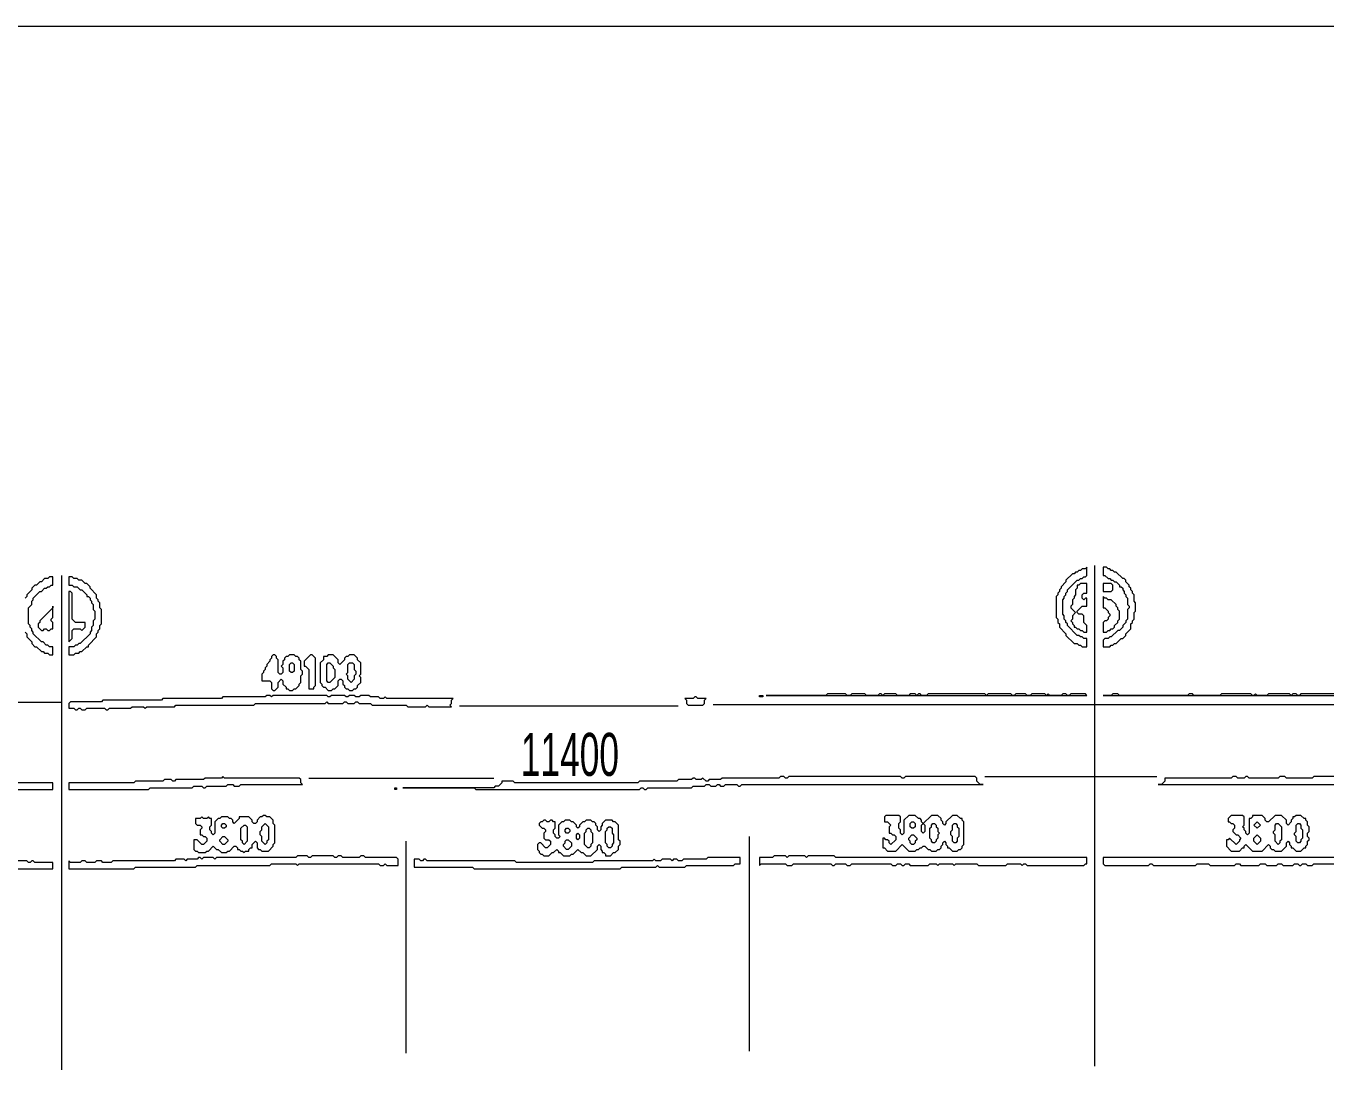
# Model space of a CAD drawing. Header units: millimetres. Extents: x 3 to 412, y 4 to 290.
# Drawn here: x 186.5 to 256.7, y 233.6 to 289.9 of the extents above; entities that cross this region are included whole.
import ezdxf

# ---------------------------------------------------------------- set-up
doc = ezdxf.new("R2010")
doc.units = ezdxf.units.MM
for name, color, linetype, lineweight in [('OCR_TEXT', 6, 'CONTINUOUS', 0), ('TRACE_STRAIGHT', 5, 'CONTINUOUS', 0), ('TRACE_TEXT_SYMBOL', 6, 'CONTINUOUS', 0)]:
    doc.layers.add(name, color=color, linetype=linetype, lineweight=lineweight)
doc.styles.add('wqy-unicode', font='wqy-unicode')

msp = doc.modelspace()

# ---------------------------------------------------------------- linework, layer by layer
at = {"layer": 'TRACE_STRAIGHT', "color": 5}
for p, q in [((124.19, 289.939), (374.654, 289.939)), ((244.217, 260.796), (244.217, 233.769)), ((188.404, 260.272), (188.404, 233.558)), ((142.572, 253.43), (188.404, 253.43)), ((209.9, 253.232), (221.729, 253.232)), ((223.616, 253.291), (298.409, 253.291)), ((201.771, 249.324), (211.755, 249.324)), ((238.29, 249.412), (247.573, 249.412)), ((207.012, 245.91), (207.012, 234.459)), ((225.563, 246.171), (225.563, 234.573))]:
    msp.add_line(p, q, dxfattribs=at)
at = {"layer": 'TRACE_TEXT_SYMBOL', "color": 6}
for points in [[(243.807, 260.709), (243.719, 260.621), (243.544, 260.621), (243.457, 260.534), (243.369, 260.534), (243.281, 260.446), (243.194, 260.446), (243.106, 260.358), (243.019, 260.358), (242.668, 260.008), (242.668, 259.921), (242.406, 259.658), (242.406, 259.57), (242.318, 259.483), (242.318, 259.395), (242.231, 259.308), (242.231, 259.22), (242.143, 259.132), (242.143, 257.994), (242.231, 257.906), (242.231, 257.731), (242.318, 257.644), (242.318, 257.468), (242.668, 257.118), (242.668, 257.031), (243.106, 256.593), (243.281, 256.593), (243.369, 256.505), (243.457, 256.505), (243.544, 256.418), (243.807, 256.418), (243.807, 256.855), (243.632, 256.855), (243.544, 256.943), (243.457, 256.943), (243.369, 257.031), (243.281, 257.031), (242.756, 257.556), (242.756, 257.644), (242.668, 257.731), (242.668, 257.819), (242.581, 257.906), (242.581, 258.082), (242.493, 258.169), (242.493, 258.957), (242.581, 259.045), (242.581, 259.132), (242.668, 259.22), (242.668, 259.308), (242.756, 259.395), (242.756, 259.483), (243.281, 260.008), (243.369, 260.008), (243.457, 260.096), (243.544, 260.096), (243.632, 260.183), (243.719, 260.183), (243.807, 260.271)], [(188.81, 260.183), (188.81, 259.745), (188.985, 259.745), (189.073, 259.658), (189.248, 259.658), (189.423, 259.483), (189.511, 259.483), (189.774, 259.22), (189.774, 259.132), (189.861, 259.132), (189.949, 259.045), (189.949, 258.957), (190.036, 258.87), (190.036, 258.782), (190.124, 258.695), (190.124, 258.432), (190.211, 258.344), (190.211, 257.906), (190.124, 257.819), (190.124, 257.556), (190.036, 257.468), (190.036, 257.293), (189.949, 257.206), (189.949, 257.118), (189.423, 256.593), (189.336, 256.593), (189.248, 256.505), (189.161, 256.505), (189.073, 256.418), (188.81, 256.418), (188.81, 255.98), (189.073, 255.98), (189.161, 256.067), (189.336, 256.067), (189.423, 256.155), (189.511, 256.155), (189.774, 256.418), (189.861, 256.418), (189.861, 256.505), (190.299, 256.943), (190.299, 257.118), (190.387, 257.206), (190.387, 257.293), (190.474, 257.381), (190.474, 257.556), (190.562, 257.644), (190.562, 258.432), (190.474, 258.519), (190.474, 258.782), (190.387, 258.87), (190.387, 258.957), (190.299, 259.045), (190.299, 259.22), (189.949, 259.57), (189.949, 259.658), (189.774, 259.833), (189.686, 259.833), (189.511, 260.008), (189.336, 260.008), (189.248, 260.096), (189.073, 260.096), (188.985, 260.183)], [(188.81, 259.395), (188.81, 256.68), (188.985, 256.855), (188.985, 257.293), (189.073, 257.381), (189.423, 257.381), (189.511, 257.293), (189.686, 257.468), (189.686, 257.731), (189.161, 257.731), (188.985, 257.906), (188.985, 259.308), (188.898, 259.395)], [(243.457, 259.833), (243.369, 259.745), (243.281, 259.745), (243.281, 259.57), (243.194, 259.483), (243.194, 259.22), (243.106, 259.132), (243.106, 259.045), (243.019, 258.957), (243.019, 258.695), (242.931, 258.607), (242.931, 258.519), (243.194, 258.257), (243.019, 258.082), (243.019, 257.906), (242.931, 257.819), (243.019, 257.731), (243.019, 257.644), (243.106, 257.556), (243.106, 257.468), (243.194, 257.468), (243.281, 257.381), (243.369, 257.381), (243.457, 257.293), (243.544, 257.293), (243.632, 257.206), (243.807, 257.206), (243.807, 257.556), (243.632, 257.731), (243.632, 258.082), (243.544, 258.169), (243.369, 258.169), (243.281, 258.257), (243.281, 258.344), (243.544, 258.607), (243.807, 258.607), (243.807, 259.045), (243.719, 259.045), (243.632, 258.957), (243.544, 259.045), (243.544, 259.22), (243.632, 259.308), (243.807, 259.308), (243.807, 259.833)], [(244.683, 259.833), (244.683, 259.395), (245.121, 259.395), (245.208, 259.483), (245.208, 259.745), (245.121, 259.833)], [(187.934, 258.607), (187.934, 258.519), (187.234, 257.819), (187.234, 257.731), (187.146, 257.644), (187.146, 257.468), (187.321, 257.293), (187.409, 257.293), (187.497, 257.381), (187.584, 257.381), (187.672, 257.293), (187.759, 257.293), (187.847, 257.381), (187.934, 257.381), (187.934, 257.731), (187.847, 257.819), (187.847, 257.906), (187.934, 257.994)], [(244.683, 259.132), (244.683, 258.519), (244.77, 258.519), (244.945, 258.344), (244.945, 258.257), (245.033, 258.169), (245.033, 258.082), (244.945, 257.994), (244.945, 257.906), (244.858, 257.819), (244.77, 257.819), (244.683, 257.731), (244.683, 257.206), (244.858, 257.206), (244.945, 257.293), (245.033, 257.293), (245.121, 257.381), (245.208, 257.381), (245.296, 257.468), (245.296, 257.556), (245.471, 257.731), (245.471, 257.819), (245.558, 257.906), (245.558, 258.344), (245.471, 258.432), (245.471, 258.519), (245.383, 258.607), (245.383, 258.695), (245.121, 258.957), (244.945, 258.957), (244.858, 259.045), (244.77, 259.045)], [(199.845, 255.98), (199.757, 255.892), (199.757, 255.805), (199.669, 255.717), (199.669, 255.629), (199.494, 255.454), (199.494, 255.367), (199.407, 255.279), (199.407, 255.192), (199.319, 255.104), (199.319, 255.016), (199.232, 254.929), (199.232, 254.579), (199.669, 254.579), (199.757, 254.491), (199.757, 254.141), (199.845, 254.053), (199.932, 254.053), (200.107, 254.228), (200.107, 254.491), (200.282, 254.666), (200.37, 254.579), (200.37, 254.403), (200.545, 254.228), (200.545, 254.141), (200.633, 254.141), (200.72, 254.053), (200.895, 254.053), (200.983, 254.141), (201.071, 254.141), (201.246, 254.316), (201.246, 254.403), (201.333, 254.491), (201.333, 254.841), (201.421, 254.929), (201.421, 255.104), (201.333, 255.192), (201.333, 255.629), (201.246, 255.717), (201.246, 255.805), (201.158, 255.892), (201.071, 255.892), (200.983, 255.98), (200.72, 255.98), (200.633, 255.892), (200.545, 255.892), (200.458, 255.805), (200.458, 255.717), (200.37, 255.629), (200.37, 255.454), (200.282, 255.367), (200.37, 255.279), (200.37, 255.016), (200.282, 254.929), (200.195, 254.929), (200.107, 255.016), (200.107, 255.717), (200.02, 255.805), (200.02, 255.892), (199.932, 255.98)], [(201.859, 255.98), (201.509, 255.629), (201.509, 255.367), (201.596, 255.367), (201.771, 255.192), (201.771, 254.141), (202.034, 254.141), (202.034, 254.228), (202.122, 254.316), (202.122, 255.805), (201.946, 255.98)], [(202.822, 255.98), (202.735, 255.892), (202.559, 255.892), (202.559, 255.717), (202.384, 255.542), (202.384, 254.491), (202.472, 254.403), (202.472, 254.316), (202.559, 254.228), (202.647, 254.228), (202.822, 254.053), (202.997, 254.053), (203.085, 254.141), (203.172, 254.141), (203.348, 254.316), (203.348, 254.579), (203.435, 254.666), (203.523, 254.666), (203.61, 254.579), (203.61, 254.403), (203.698, 254.316), (203.698, 254.228), (203.785, 254.141), (203.873, 254.141), (203.961, 254.053), (204.136, 254.053), (204.223, 254.141), (204.311, 254.141), (204.398, 254.228), (204.398, 254.316), (204.574, 254.491), (204.574, 254.754), (204.486, 254.841), (204.574, 254.929), (204.574, 255.542), (204.398, 255.717), (204.398, 255.805), (204.223, 255.98), (203.961, 255.98), (203.873, 255.892), (203.785, 255.892), (203.698, 255.805), (203.698, 255.717), (203.435, 255.454), (203.348, 255.542), (203.348, 255.717), (203.085, 255.98)], [(200.72, 255.454), (200.808, 255.542), (200.895, 255.542), (200.983, 255.454), (200.983, 255.104), (200.895, 255.016), (200.808, 255.016), (200.72, 255.104)], [(202.735, 255.454), (202.822, 255.542), (202.91, 255.542), (203.085, 255.367), (203.085, 255.279), (203.172, 255.192), (203.172, 254.754), (202.91, 254.491), (202.822, 254.491), (202.735, 254.579)], [(203.873, 255.454), (203.961, 255.542), (204.136, 255.542), (204.223, 255.454), (204.223, 255.192), (204.311, 255.104), (204.311, 254.929), (204.223, 254.841), (204.223, 254.666), (204.048, 254.491), (203.873, 254.666), (203.873, 254.841), (203.785, 254.929), (203.873, 255.016)], [(222.614, 253.703), (222.526, 253.615), (222.088, 253.615), (222.176, 253.528), (222.176, 253.353), (222.264, 253.265), (223.052, 253.265), (223.139, 253.353), (223.139, 253.528), (223.227, 253.615), (222.789, 253.615), (222.701, 253.703)], [(226.117, 253.79), (226.292, 253.79), (226.292, 253.703), (226.117, 253.703)], [(229.795, 253.878), (229.707, 253.79), (226.467, 253.79), (243.807, 253.79), (243.719, 253.878), (242.931, 253.878), (242.844, 253.79), (242.756, 253.79), (242.668, 253.878), (242.493, 253.878), (242.406, 253.79), (241.793, 253.79), (241.705, 253.878), (241.618, 253.79), (241.53, 253.878), (240.829, 253.878), (240.742, 253.79), (240.567, 253.79), (240.479, 253.878), (239.954, 253.878), (239.866, 253.79), (239.778, 253.79), (239.691, 253.878), (238.465, 253.878), (238.377, 253.79), (238.29, 253.878), (235.225, 253.878), (235.137, 253.79), (234.874, 253.79), (234.787, 253.878), (234.699, 253.878), (234.612, 253.79), (234.524, 253.878), (234.261, 253.878), (234.174, 253.79), (233.561, 253.79), (233.473, 253.878), (232.86, 253.878), (232.773, 253.79), (232.685, 253.878), (232.597, 253.878), (232.51, 253.79), (231.897, 253.79), (231.809, 253.878), (231.109, 253.878), (231.021, 253.79), (230.846, 253.79), (230.758, 253.878)], [(197.13, 249.412), (197.042, 249.324), (196.166, 249.324), (196.079, 249.237), (194.59, 249.237), (194.503, 249.149), (194.415, 249.149), (194.327, 249.237), (193.977, 249.237), (193.89, 249.149), (192.401, 249.149), (192.313, 249.061), (188.81, 249.061), (188.81, 248.711), (193.101, 248.711), (193.189, 248.799), (195.466, 248.799), (195.553, 248.886), (195.991, 248.886), (196.079, 248.799), (196.166, 248.799), (196.254, 248.886), (197.305, 248.886), (197.393, 248.974), (197.655, 248.974), (197.743, 248.886), (198.006, 248.886), (198.093, 248.974), (201.421, 248.974), (201.333, 249.061), (201.333, 249.237), (201.246, 249.324), (197.217, 249.324)], [(227.255, 249.412), (227.168, 249.324), (224.103, 249.324), (224.015, 249.237), (223.402, 249.237), (223.315, 249.149), (223.227, 249.149), (223.052, 249.324), (222.964, 249.237), (222.701, 249.237), (222.614, 249.324), (222.526, 249.324), (222.439, 249.237), (221.738, 249.237), (221.651, 249.149), (219.636, 249.149), (219.549, 249.061), (212.893, 249.061), (212.806, 249.149), (212.193, 249.149), (212.193, 249.061), (212.017, 248.886), (211.842, 248.886), (211.755, 248.799), (206.851, 248.799), (210.704, 248.799), (210.791, 248.711), (219.636, 248.711), (219.724, 248.799), (219.812, 248.799), (219.899, 248.711), (219.987, 248.711), (220.074, 248.799), (222.439, 248.799), (222.526, 248.886), (223.139, 248.886), (223.227, 248.974), (223.402, 248.974), (223.49, 248.886), (223.752, 248.886), (223.84, 248.974), (223.928, 248.974), (224.015, 248.886), (224.19, 248.886), (224.278, 248.974), (224.891, 248.974), (224.978, 248.886), (225.066, 248.886), (225.154, 248.974), (238.202, 248.974), (238.027, 248.974), (237.852, 249.149), (237.852, 249.324), (237.764, 249.412), (233.999, 249.412), (233.911, 249.324), (233.823, 249.324), (233.736, 249.412), (227.693, 249.412), (227.606, 249.324), (227.518, 249.324), (227.431, 249.412)], [(206.413, 248.799), (206.5, 248.799), (206.5, 248.711), (206.413, 248.711)], [(197.042, 246.784), (197.13, 246.872), (197.217, 246.872), (197.305, 246.784), (197.305, 246.697), (197.217, 246.609), (197.13, 246.609), (197.042, 246.697)], [(198.268, 246.784), (198.356, 246.784), (198.443, 246.697), (198.443, 245.909), (198.268, 245.734), (198.181, 245.821), (198.181, 245.909), (198.093, 245.996), (198.093, 246.609)], [(199.407, 246.872), (199.582, 246.697), (199.582, 245.996), (199.494, 245.909), (199.494, 245.821), (199.407, 245.734), (199.232, 245.909), (199.232, 246.171), (199.144, 246.259), (199.144, 246.434), (199.232, 246.522), (199.232, 246.697)], [(215.608, 246.522), (215.696, 246.609), (215.783, 246.609), (215.871, 246.522), (215.871, 246.434), (215.783, 246.347), (215.696, 246.347), (215.608, 246.434)], [(216.746, 246.522), (216.834, 246.609), (216.922, 246.609), (217.009, 246.522), (217.009, 246.434), (217.097, 246.347), (217.097, 245.821), (217.009, 245.734), (217.009, 245.646), (216.922, 245.558), (216.834, 245.558), (216.659, 245.734), (216.659, 246.347), (216.746, 246.434)], [(217.885, 246.609), (217.972, 246.697), (218.06, 246.697), (218.148, 246.609), (218.148, 246.347), (218.235, 246.259), (218.235, 245.821), (218.148, 245.734), (218.148, 245.646), (218.06, 245.558), (217.972, 245.558), (217.885, 245.646), (217.885, 245.734), (217.797, 245.821), (217.797, 246.434), (217.885, 246.522)], [(234.261, 246.872), (234.349, 246.96), (234.436, 246.96), (234.524, 246.872), (234.524, 246.697), (234.436, 246.609), (234.349, 246.609), (234.261, 246.697)], [(234.874, 246.784), (234.962, 246.872), (235.049, 246.784), (235.049, 246.434), (234.962, 246.347), (234.874, 246.434)], [(235.4, 246.784), (235.487, 246.872), (235.575, 246.872), (235.662, 246.784), (235.662, 246.697), (235.75, 246.609), (235.75, 246.434), (235.838, 246.347), (235.75, 246.259), (235.75, 246.084), (235.662, 245.996), (235.662, 245.909), (235.575, 245.821), (235.487, 245.821), (235.4, 245.909), (235.4, 245.996), (235.312, 246.084), (235.312, 246.609), (235.4, 246.697)], [(236.538, 246.784), (236.626, 246.872), (236.713, 246.872), (236.801, 246.784), (236.801, 246.697), (236.889, 246.609), (236.889, 246.171), (236.801, 246.084), (236.801, 245.909), (236.713, 245.821), (236.626, 245.821), (236.538, 245.909), (236.538, 246.171), (236.451, 246.259), (236.451, 246.434), (236.538, 246.522)], [(253.002, 246.96), (253.177, 246.784), (253.002, 246.609), (252.827, 246.784)], [(253.966, 246.784), (254.053, 246.872), (254.141, 246.872), (254.316, 246.697), (254.316, 245.996), (254.228, 245.909), (254.228, 245.821), (254.141, 245.734), (253.966, 245.909), (253.966, 246.259), (253.878, 246.347), (253.878, 246.434), (253.966, 246.522)], [(255.104, 246.784), (255.192, 246.872), (255.279, 246.872), (255.367, 246.784), (255.367, 246.609), (255.454, 246.522), (255.454, 246.084), (255.367, 245.996), (255.367, 245.909), (255.279, 245.821), (255.192, 245.821), (255.104, 245.909), (255.104, 246.171), (255.016, 246.259), (255.016, 246.347), (255.104, 246.434)], [(197.13, 246.171), (197.217, 246.171), (197.393, 245.996), (197.393, 245.909), (197.217, 245.734), (197.13, 245.734), (196.955, 245.909), (196.955, 245.996)], [(215.608, 245.909), (215.696, 245.996), (215.783, 245.996), (215.958, 245.821), (215.958, 245.646), (215.783, 245.471), (215.696, 245.471), (215.52, 245.646), (215.52, 245.734), (215.608, 245.821)], [(216.221, 246.259), (216.309, 246.347), (216.396, 246.259), (216.396, 246.084), (216.309, 245.996), (216.221, 246.084)], [(234.349, 246.259), (234.436, 246.259), (234.612, 246.084), (234.612, 245.996), (234.524, 245.909), (234.524, 245.821), (234.436, 245.734), (234.349, 245.734), (234.261, 245.821), (234.261, 245.909), (234.174, 245.996), (234.174, 246.084)], [(253.002, 246.259), (253.177, 246.084), (253.177, 245.909), (253.002, 245.734), (252.827, 245.909), (252.827, 246.084)], [(201.158, 245.121), (201.071, 245.033), (196.779, 245.033), (196.692, 244.945), (196.604, 245.033), (196.079, 245.033), (195.991, 244.945), (195.904, 245.033), (195.816, 245.033), (195.729, 244.945), (195.203, 244.945), (195.116, 244.858), (195.028, 244.945), (194.59, 244.945), (194.503, 244.858), (191.175, 244.858), (191.087, 244.77), (190.649, 244.77), (190.562, 244.858), (190.299, 244.858), (190.211, 244.77), (189.774, 244.77), (189.686, 244.858), (189.511, 244.858), (189.423, 244.77), (188.898, 244.77), (188.81, 244.858), (188.81, 244.42), (192.313, 244.42), (192.401, 244.507), (195.641, 244.507), (195.729, 244.595), (199.669, 244.595), (199.757, 244.683), (201.071, 244.683), (201.158, 244.595), (201.246, 244.683), (205.537, 244.683), (205.624, 244.595), (205.8, 244.595), (205.887, 244.683), (205.975, 244.595), (206.588, 244.595), (206.588, 244.945), (206.5, 245.033), (204.836, 245.033), (204.749, 245.121), (204.574, 245.121), (204.486, 245.033), (203.61, 245.033), (203.523, 245.121), (203.348, 245.121), (203.26, 245.033), (203.172, 245.033), (203.085, 245.121), (201.946, 245.121), (201.859, 245.033), (201.771, 245.033), (201.684, 245.121)], [(226.905, 245.121), (226.817, 245.033), (226.117, 245.033), (226.117, 244.595), (226.204, 244.683), (227.518, 244.683), (227.606, 244.595), (227.868, 244.595), (227.956, 244.683), (229.97, 244.683), (230.058, 244.595), (230.145, 244.595), (230.233, 244.683), (230.758, 244.683), (230.846, 244.595), (231.021, 244.595), (231.109, 244.683), (233.21, 244.683), (233.298, 244.595), (233.473, 244.595), (233.561, 244.683), (233.736, 244.683), (233.823, 244.595), (233.911, 244.595), (233.999, 244.683), (234.174, 244.683), (234.261, 244.595), (235.225, 244.595), (235.312, 244.683), (235.662, 244.683), (235.75, 244.595), (235.838, 244.683), (236.538, 244.683), (236.626, 244.595), (236.713, 244.683), (237.852, 244.683), (237.939, 244.595), (239.428, 244.595), (239.516, 244.683), (240.216, 244.683), (240.304, 244.595), (240.392, 244.683), (240.479, 244.683), (240.567, 244.595), (243.632, 244.595), (243.719, 244.683), (243.807, 244.683), (243.807, 245.033), (230.233, 245.033), (230.145, 245.121), (228.744, 245.121), (228.657, 245.033), (228.569, 245.121), (227.693, 245.121), (227.606, 245.033), (227.518, 245.121)], [(223.315, 245.033), (223.227, 244.945), (222.001, 244.945), (221.913, 244.858), (221.738, 244.858), (221.651, 244.945), (221.475, 244.945), (221.388, 244.858), (221.3, 244.945), (220.862, 244.945), (220.775, 244.858), (220.512, 244.858), (220.425, 244.945), (220.337, 244.858), (217.184, 244.858), (217.097, 244.77), (212.981, 244.77), (212.893, 244.858), (208.164, 244.858), (208.077, 244.945), (207.989, 244.945), (207.901, 244.858), (207.814, 244.858), (207.726, 244.945), (207.464, 244.945), (207.464, 244.507), (210.616, 244.507), (210.704, 244.42), (218.585, 244.42), (218.673, 244.507), (220.512, 244.507), (220.6, 244.595), (220.687, 244.507), (222.088, 244.507), (222.176, 244.595), (224.716, 244.595), (224.803, 244.683), (225.066, 244.683), (225.066, 245.033)]]:
    msp.add_lwpolyline(points, close=True, dxfattribs=at)
for points in [[(244.683, 260.709), (244.683, 260.271), (244.77, 260.271), (244.945, 260.096), (245.033, 260.096), (245.121, 260.008), (245.208, 260.008), (245.296, 259.921), (245.383, 259.921), (245.558, 259.745), (245.558, 259.658), (245.646, 259.658), (245.734, 259.57), (245.734, 259.483), (245.821, 259.395), (245.821, 259.308), (245.909, 259.22), (245.909, 259.132), (245.996, 259.045), (245.996, 258.695), (246.084, 258.607), (246.084, 258.519), (245.996, 258.432), (245.996, 257.906), (245.909, 257.819), (245.909, 257.731), (245.734, 257.556), (245.734, 257.468), (245.558, 257.293), (245.471, 257.293), (245.121, 256.943), (245.033, 256.943), (244.945, 256.855), (244.77, 256.855), (244.683, 256.768), (244.683, 256.418), (245.033, 256.418), (245.121, 256.505), (245.208, 256.505), (245.296, 256.593), (245.383, 256.593), (245.646, 256.855), (245.734, 256.855), (245.909, 257.031), (245.909, 257.118), (246.171, 257.381), (246.171, 257.644), (246.259, 257.731), (246.259, 257.819), (246.347, 257.906), (246.347, 258.257), (246.434, 258.344), (246.434, 258.782), (246.347, 258.87), (246.347, 259.22), (246.259, 259.308), (246.259, 259.395), (246.171, 259.483), (246.171, 259.57), (246.084, 259.658), (246.084, 259.745), (245.909, 259.921), (245.909, 260.008), (245.821, 260.096)], [(245.821, 260.096), (245.734, 260.096), (245.383, 260.446), (245.296, 260.446), (245.208, 260.534), (245.121, 260.534), (245.033, 260.621), (244.945, 260.621), (244.858, 260.709), (244.683, 260.709)], [(186.446, 257.206), (186.533, 257.118), (186.533, 256.943), (186.796, 256.68), (186.796, 256.593), (186.971, 256.418), (187.059, 256.418), (187.321, 256.155), (187.409, 256.155), (187.497, 256.067), (187.672, 256.067), (187.759, 255.98), (187.934, 255.98), (187.934, 256.418), (187.759, 256.418), (187.672, 256.505), (187.584, 256.505), (187.409, 256.68), (187.321, 256.68), (186.884, 257.118), (186.884, 257.206), (186.796, 257.293), (186.796, 257.381), (186.708, 257.468), (186.708, 257.556), (186.621, 257.644), (186.621, 258.519), (186.796, 258.695), (186.796, 258.87), (186.884, 258.957), (186.884, 259.045), (187.234, 259.395), (187.321, 259.395), (187.497, 259.57), (187.584, 259.57), (187.672, 259.658), (187.759, 259.658), (187.847, 259.745), (187.934, 259.745), (187.934, 260.183), (187.759, 260.183), (187.672, 260.096), (187.497, 260.096), (187.321, 259.921), (187.234, 259.921), (187.059, 259.745), (186.971, 259.745), (186.796, 259.57), (186.796, 259.483), (186.533, 259.22), (186.533, 259.132), (186.446, 259.045)], [(199.494, 253.79), (199.407, 253.703), (197.13, 253.703), (197.042, 253.615), (193.89, 253.615), (193.802, 253.528), (190.649, 253.528), (190.562, 253.44), (188.898, 253.44), (188.81, 253.353), (188.81, 253.09), (189.073, 253.09), (189.161, 253.002), (189.248, 253.002), (189.336, 253.09), (189.423, 253.09), (189.511, 253.002), (189.686, 253.002), (189.774, 253.09), (190.737, 253.09), (190.824, 253.002), (190.912, 253.002), (191, 253.09), (192.138, 253.09), (192.226, 253.177), (192.839, 253.177), (192.926, 253.09), (193.014, 253.177), (194.503, 253.177), (194.59, 253.265), (198.794, 253.265), (198.881, 253.353), (202.647, 253.353), (202.735, 253.44), (202.822, 253.353), (203.61, 253.353), (203.698, 253.44), (203.785, 253.44), (203.873, 253.353), (204.223, 253.353), (204.311, 253.44), (204.398, 253.44), (204.486, 253.353), (205.099, 253.353), (205.187, 253.265), (207.026, 253.265), (207.113, 253.177), (208.077, 253.177), (208.164, 253.265), (208.252, 253.177), (209.478, 253.177), (209.39, 253.265), (209.478, 253.353), (209.478, 253.528), (209.565, 253.615), (205.975, 253.615), (205.887, 253.703), (205.8, 253.615), (205.624, 253.615), (205.537, 253.703), (205.099, 253.703), (205.011, 253.79), (204.574, 253.79), (204.486, 253.703)], [(204.486, 253.703), (204.311, 253.703), (204.223, 253.79), (203.961, 253.79), (203.873, 253.703), (203.785, 253.703), (203.698, 253.79), (202.997, 253.79), (202.91, 253.703), (202.822, 253.703), (202.735, 253.79), (199.845, 253.79), (199.757, 253.703), (199.669, 253.79), (199.494, 253.79)], [(264.912, 253.878), (255.367, 253.878), (255.279, 253.79), (255.192, 253.79), (255.104, 253.878), (254.929, 253.878), (254.841, 253.79), (254.754, 253.878), (253.615, 253.878), (253.528, 253.79), (253.002, 253.79), (252.915, 253.878), (252.827, 253.79), (252.739, 253.79), (252.652, 253.878), (251.076, 253.878), (250.988, 253.79), (249.587, 253.79), (249.499, 253.878), (249.324, 253.878), (249.237, 253.79), (245.558, 253.79), (245.471, 253.878), (245.208, 253.878), (245.121, 253.79), (244.683, 253.79), (280.938, 253.79)], [(176.988, 248.799), (180.228, 248.799), (180.316, 248.711), (187.934, 248.711), (187.934, 249.061), (182.155, 249.061), (182.067, 249.149), (179.002, 249.149), (178.914, 249.237), (175.674, 249.237), (175.587, 249.324), (153.255, 249.324), (153.167, 249.237), (152.992, 249.237), (152.905, 249.324), (152.73, 249.324)], [(265.876, 249.412), (256.067, 249.412), (255.98, 249.324), (254.579, 249.324), (254.491, 249.412), (254.228, 249.412), (254.141, 249.324), (252.564, 249.324), (252.477, 249.412), (252.389, 249.412), (252.302, 249.324), (251.951, 249.324), (251.864, 249.412), (251.689, 249.412), (251.601, 249.324), (248.01, 249.324), (248.01, 249.149), (247.835, 248.974), (247.66, 248.974), (261.322, 248.974)], [(199.319, 247.31), (199.232, 247.222), (199.144, 247.222), (198.969, 247.047), (198.969, 246.96), (198.881, 246.872), (198.794, 246.872), (198.706, 246.96), (198.706, 247.047), (198.531, 247.222), (198.006, 247.222), (198.006, 247.135), (197.743, 246.872), (197.655, 246.96), (197.655, 247.047), (197.568, 247.135), (197.48, 247.135), (197.393, 247.222), (197.042, 247.222), (196.955, 247.135), (196.867, 247.135), (196.692, 246.96), (196.692, 246.347), (196.604, 246.259), (196.517, 246.347), (196.517, 246.434), (196.429, 246.522), (196.429, 246.697), (196.517, 246.784), (196.517, 247.135), (196.429, 247.135), (196.342, 247.222), (196.254, 247.135), (196.079, 247.135), (195.991, 247.222), (195.904, 247.135), (195.641, 247.135), (195.641, 246.872), (195.729, 246.784), (195.904, 246.784), (195.991, 246.697), (195.991, 246.609), (195.904, 246.522), (195.904, 246.259), (195.991, 246.259), (196.079, 246.171), (196.166, 246.171), (196.254, 246.084), (196.254, 245.909), (196.079, 245.734), (195.991, 245.734), (195.729, 245.996), (195.553, 245.996), (195.553, 245.471), (195.641, 245.383), (195.729, 245.383), (195.816, 245.296), (196.166, 245.296), (196.254, 245.383), (196.342, 245.383), (196.604, 245.646), (196.779, 245.471), (196.867, 245.471), (197.042, 245.296)], [(197.042, 245.296), (197.305, 245.296), (197.393, 245.383), (197.48, 245.383), (197.743, 245.646), (197.83, 245.646), (197.918, 245.558), (197.918, 245.471), (198.006, 245.471), (198.093, 245.383), (198.181, 245.383), (198.268, 245.296), (198.356, 245.383), (198.531, 245.383), (198.531, 245.471), (198.619, 245.558), (198.706, 245.558), (198.706, 245.734), (198.881, 245.909), (198.969, 245.821), (198.969, 245.558), (199.056, 245.471), (199.144, 245.471), (199.232, 245.383), (199.582, 245.383), (199.845, 245.646), (199.845, 245.734), (199.932, 245.821), (199.932, 246.784), (199.845, 246.872), (199.845, 247.047), (199.669, 247.222), (199.494, 247.222), (199.407, 247.31), (199.319, 247.31)], [(232.948, 247.31), (232.86, 247.222), (232.86, 246.96), (233.035, 246.96), (233.21, 246.784), (233.123, 246.697), (233.123, 246.347), (233.21, 246.347), (233.298, 246.259), (233.386, 246.259), (233.473, 246.171), (233.473, 245.996), (233.21, 245.734), (233.123, 245.821), (233.123, 245.909), (233.035, 245.996), (232.948, 245.996), (232.86, 246.084), (232.773, 246.084), (232.773, 245.558), (232.86, 245.558), (233.035, 245.383), (233.473, 245.383), (233.823, 245.734), (234.174, 245.383), (234.524, 245.383), (234.612, 245.471), (234.699, 245.471), (234.787, 245.558), (234.874, 245.558), (234.962, 245.646), (235.049, 245.646), (235.225, 245.471), (235.312, 245.471), (235.4, 245.383), (235.662, 245.383), (235.75, 245.471), (235.838, 245.471), (235.925, 245.558), (235.925, 245.646), (236.013, 245.734), (236.013, 245.821), (236.1, 245.909), (236.188, 245.821), (236.188, 245.734), (236.276, 245.646), (236.276, 245.558), (236.363, 245.558), (236.538, 245.383), (236.801, 245.383), (236.889, 245.471), (236.976, 245.471), (237.064, 245.558), (237.064, 245.646), (237.151, 245.734), (237.151, 246.96), (237.064, 247.047), (237.064, 247.135), (236.976, 247.135), (236.801, 247.31), (236.538, 247.31), (236.188, 246.96), (236.188, 246.872), (236.1, 246.784)], [(236.1, 246.784), (236.013, 246.872), (236.013, 246.96), (235.925, 247.047), (235.925, 247.135), (235.75, 247.31), (235.4, 247.31), (234.962, 246.872), (234.874, 246.96), (234.874, 247.047), (234.787, 247.135), (234.699, 247.135), (234.524, 247.31), (234.174, 247.31), (233.911, 247.047), (233.911, 246.347), (233.823, 246.259), (233.736, 246.347), (233.736, 246.522), (233.648, 246.609), (233.648, 246.872), (233.736, 246.96), (233.736, 247.222), (233.648, 247.31), (232.948, 247.31)], [(251.601, 247.31), (251.426, 247.135), (251.426, 246.96), (251.513, 246.96), (251.601, 246.872), (251.689, 246.872), (251.776, 246.784), (251.776, 246.609), (251.689, 246.522), (251.689, 246.434), (251.864, 246.259), (251.951, 246.259), (252.126, 246.084), (252.039, 245.996), (252.039, 245.909), (251.864, 245.734), (251.513, 246.084), (251.426, 245.996), (251.338, 245.996), (251.338, 245.646), (251.601, 245.383), (252.039, 245.383), (252.214, 245.558), (252.302, 245.558), (252.302, 245.646), (252.389, 245.734), (252.739, 245.383), (253.265, 245.383), (253.615, 245.734), (253.703, 245.646), (253.703, 245.558), (253.79, 245.471), (253.878, 245.471), (253.966, 245.383), (254.316, 245.383), (254.579, 245.646), (254.579, 245.821), (254.666, 245.909), (254.754, 245.821), (254.754, 245.734), (254.841, 245.646), (254.841, 245.558), (254.929, 245.558), (255.104, 245.383), (255.367, 245.383), (255.542, 245.558), (255.629, 245.558), (255.629, 245.646), (255.717, 245.734), (255.717, 245.909), (255.805, 245.996), (255.805, 246.084), (255.717, 246.171), (255.717, 246.347), (255.805, 246.434), (255.805, 246.697), (255.717, 246.784), (255.717, 246.96), (255.629, 247.047), (255.629, 247.135), (255.542, 247.135), (255.367, 247.31), (255.104, 247.31), (255.016, 247.222)], [(255.016, 247.222), (254.929, 247.222), (254.929, 247.135), (254.841, 247.047), (254.841, 246.96), (254.666, 246.784), (254.579, 246.872), (254.579, 247.047), (254.316, 247.31), (253.966, 247.31), (253.615, 246.96), (253.528, 246.96), (253.44, 247.047), (253.44, 247.135), (253.265, 247.31), (252.739, 247.31), (252.739, 247.222), (252.652, 247.135), (252.564, 247.135), (252.564, 246.347), (252.477, 246.259), (252.389, 246.347), (252.389, 246.434), (252.302, 246.522), (252.302, 246.609), (252.214, 246.697), (252.302, 246.784), (252.302, 247.222), (252.214, 247.31), (251.601, 247.31)], [(214.47, 247.047), (214.382, 246.96), (214.294, 246.96), (214.207, 246.872), (214.207, 246.784), (214.382, 246.609), (214.47, 246.609), (214.557, 246.522), (214.557, 246.434), (214.47, 246.347), (214.47, 246.084), (214.557, 245.996), (214.732, 245.996), (214.82, 245.909), (214.82, 245.734), (214.645, 245.558), (214.557, 245.558), (214.294, 245.821), (214.207, 245.821), (214.119, 245.734), (214.119, 245.471), (214.207, 245.383), (214.207, 245.296), (214.294, 245.208), (214.382, 245.208), (214.47, 245.121), (214.732, 245.121), (214.907, 245.296), (214.995, 245.296), (215.17, 245.471), (215.258, 245.383), (215.258, 245.296), (215.345, 245.296), (215.52, 245.121), (215.871, 245.121), (215.958, 245.208), (216.046, 245.208), (216.309, 245.471), (216.484, 245.296), (216.571, 245.296), (216.746, 245.121), (217.009, 245.121), (217.359, 245.471), (217.359, 245.646), (217.447, 245.734), (217.535, 245.646), (217.535, 245.471), (217.622, 245.383), (217.622, 245.296), (217.71, 245.296), (217.797, 245.208), (217.797, 245.121), (218.06, 245.121), (218.235, 245.296), (218.323, 245.296), (218.498, 245.471), (218.498, 245.646), (218.585, 245.734), (218.585, 245.909), (218.498, 245.996), (218.498, 246.784), (218.323, 246.96), (218.235, 246.96), (218.148, 247.047)], [(218.148, 247.047), (217.797, 247.047), (217.622, 246.872), (217.622, 246.784), (217.535, 246.697), (217.535, 246.522), (217.447, 246.434), (217.359, 246.522), (217.359, 246.697), (217.272, 246.784), (217.272, 246.872), (217.184, 246.96), (217.097, 246.96), (217.009, 247.047), (216.746, 247.047), (216.659, 246.96), (216.571, 246.96), (216.396, 246.784), (216.396, 246.697), (216.309, 246.609), (216.221, 246.697), (216.221, 246.784), (216.046, 246.96), (215.958, 246.96), (215.871, 247.047), (215.608, 247.047), (215.52, 246.96), (215.433, 246.96), (215.258, 246.784), (215.258, 246.259), (215.345, 246.171), (215.258, 246.084), (215.17, 246.084), (215.083, 246.171), (215.083, 246.259), (214.995, 246.347), (214.995, 246.522), (215.083, 246.609), (215.083, 246.96), (214.995, 246.96), (214.907, 247.047), (214.82, 247.047), (214.732, 246.96), (214.645, 246.96), (214.557, 247.047), (214.47, 247.047)], [(183.906, 244.42), (187.934, 244.42), (187.934, 244.77), (186.971, 244.77), (186.884, 244.858), (186.796, 244.858), (186.708, 244.77), (186.621, 244.77), (186.533, 244.858), (179.527, 244.858)], [(259.395, 245.033), (244.683, 245.033), (244.683, 244.683), (244.77, 244.595), (247.135, 244.595), (247.222, 244.683), (247.31, 244.683), (247.397, 244.595), (249.674, 244.595), (249.762, 244.683), (250.375, 244.683), (250.463, 244.595), (251.776, 244.595), (251.864, 244.683), (252.039, 244.683), (252.126, 244.595), (253.09, 244.595), (253.177, 244.683), (253.44, 244.683), (253.528, 244.595), (254.053, 244.595), (254.141, 244.683), (254.316, 244.683), (254.403, 244.595), (254.929, 244.595), (255.016, 244.683), (255.192, 244.683), (255.279, 244.595), (255.367, 244.595), (255.454, 244.683), (255.629, 244.683), (255.717, 244.595), (255.98, 244.595), (256.067, 244.683), (257.644, 244.683)]]:
    msp.add_lwpolyline(points, dxfattribs=at)

# ---------------------------------------------------------------- texts
at = {"layer": 'OCR_TEXT', "color": 6, "style": 'wqy-unicode', "width": 0.614174}
msp.add_text('11400', height=2.3225, dxfattribs=at).set_placement((213.22, 249.441))

doc.saveas('drawing.dxf')
